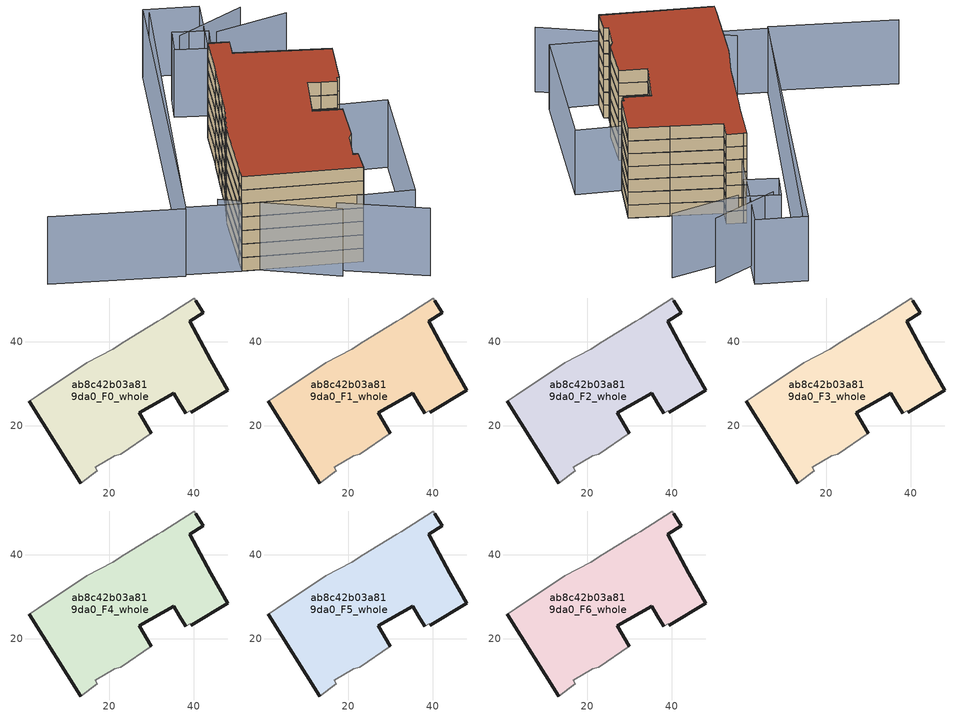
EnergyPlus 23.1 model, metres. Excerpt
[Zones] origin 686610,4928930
ab8c42b03a819da0_F0_whole
 floor ground (EU_floor_Construction): 39.49,23.14 48.1,28.43 44.12,35.59 39.05,44.83 42.34,46.86 40.55,49.77 40.19,50.37 32.52,45.39 31.45,44.8 27.24,42.21 23.54,39.91 20.83,38.22 14.58,34.98 3.06,27.22 0.94,25.79 13.15,6.36 17.1,9.23 16.64,10.12 21.21,12.89 22.72,13.14 29.91,18.16 27.02,23.1 35.34,27.76 36.62,25.48 38.19,22.92 39.23,23.57 z0
 wall outside (EU_wall_Construction): 40.55,49.77 42.34,46.86 39.05,44.83 44.12,35.59 48.1,28.43 39.49,23.14 / 38.19,22.92 36.62,25.48 35.34,27.76 27.02,23.1 29.91,18.16 / 13.15,6.36 0.94,25.79 z0:3
 wall adiabatic (EU_wall_Construction): 0.94,25.79 3.06,27.22 14.58,34.98 20.83,38.22 23.54,39.91 27.24,42.21 31.45,44.8 32.52,45.39 40.19,50.37 40.55,49.77 / 39.49,23.14 39.23,23.57 38.19,22.92 / 29.91,18.16 22.72,13.14 21.21,12.89 16.64,10.12 17.1,9.23 13.15,6.36 z0:3
ab8c42b03a819da0_F1_whole
 floor to ab8c42b03a819da0_F0_whole (EU_floor_Construction): 39.49,23.14 48.1,28.43 44.12,35.59 39.05,44.83 42.34,46.86 40.55,49.77 40.19,50.37 32.52,45.39 31.45,44.8 27.24,42.21 23.54,39.91 20.83,38.22 14.58,34.98 3.06,27.22 0.94,25.79 13.15,6.36 17.1,9.23 16.64,10.12 21.21,12.89 22.72,13.14 29.91,18.16 27.02,23.1 35.34,27.76 36.62,25.48 38.19,22.92 39.23,23.57 z3
 wall outside (EU_wall_Construction): 40.55,49.77 42.34,46.86 39.05,44.83 44.12,35.59 48.1,28.43 39.49,23.14 / 38.19,22.92 36.62,25.48 35.34,27.76 27.02,23.1 29.91,18.16 / 13.15,6.36 0.94,25.79 z3:6
 wall adiabatic (EU_wall_Construction): 0.94,25.79 3.06,27.22 14.58,34.98 20.83,38.22 23.54,39.91 27.24,42.21 31.45,44.8 32.52,45.39 40.19,50.37 40.55,49.77 / 39.49,23.14 39.23,23.57 38.19,22.92 / 29.91,18.16 22.72,13.14 21.21,12.89 16.64,10.12 17.1,9.23 13.15,6.36 z3:6
ab8c42b03a819da0_F2_whole
 floor to ab8c42b03a819da0_F1_whole (EU_floor_Construction): 39.49,23.14 48.1,28.43 44.12,35.59 39.05,44.83 42.34,46.86 40.55,49.77 40.19,50.37 32.52,45.39 31.45,44.8 27.24,42.21 23.54,39.91 20.83,38.22 14.58,34.98 3.06,27.22 0.94,25.79 13.15,6.36 17.1,9.23 16.64,10.12 21.21,12.89 22.72,13.14 29.91,18.16 27.02,23.1 35.34,27.76 36.62,25.48 38.19,22.92 39.23,23.57 z6
 wall outside (EU_wall_Construction): 40.55,49.77 42.34,46.86 39.05,44.83 44.12,35.59 48.1,28.43 39.49,23.14 / 38.19,22.92 36.62,25.48 35.34,27.76 27.02,23.1 29.91,18.16 / 13.15,6.36 0.94,25.79 z6:9
 wall adiabatic (EU_wall_Construction): 0.94,25.79 3.06,27.22 14.58,34.98 20.83,38.22 23.54,39.91 27.24,42.21 31.45,44.8 32.52,45.39 40.19,50.37 40.55,49.77 / 39.49,23.14 39.23,23.57 38.19,22.92 / 29.91,18.16 22.72,13.14 21.21,12.89 16.64,10.12 17.1,9.23 13.15,6.36 z6:9
ab8c42b03a819da0_F3_whole
 floor to ab8c42b03a819da0_F2_whole (EU_floor_Construction): 39.49,23.14 48.1,28.43 44.12,35.59 39.05,44.83 42.34,46.86 40.55,49.77 40.19,50.37 32.52,45.39 31.45,44.8 27.24,42.21 23.54,39.91 20.83,38.22 14.58,34.98 3.06,27.22 0.94,25.79 13.15,6.36 17.1,9.23 16.64,10.12 21.21,12.89 22.72,13.14 29.91,18.16 27.02,23.1 35.34,27.76 36.62,25.48 38.19,22.92 39.23,23.57 z9
 wall outside (EU_wall_Construction): 40.55,49.77 42.34,46.86 39.05,44.83 44.12,35.59 48.1,28.43 39.49,23.14 / 38.19,22.92 36.62,25.48 35.34,27.76 27.02,23.1 29.91,18.16 / 13.15,6.36 0.94,25.79 z9:12
 wall adiabatic (EU_wall_Construction): 0.94,25.79 3.06,27.22 14.58,34.98 20.83,38.22 23.54,39.91 27.24,42.21 31.45,44.8 32.52,45.39 40.19,50.37 40.55,49.77 / 39.49,23.14 39.23,23.57 38.19,22.92 / 29.91,18.16 22.72,13.14 21.21,12.89 16.64,10.12 17.1,9.23 13.15,6.36 z9:12
ab8c42b03a819da0_F4_whole
 floor to ab8c42b03a819da0_F3_whole (EU_floor_Construction): 39.49,23.14 48.1,28.43 44.12,35.59 39.05,44.83 42.34,46.86 40.55,49.77 40.19,50.37 32.52,45.39 31.45,44.8 27.24,42.21 23.54,39.91 20.83,38.22 14.58,34.98 3.06,27.22 0.94,25.79 13.15,6.36 17.1,9.23 16.64,10.12 21.21,12.89 22.72,13.14 29.91,18.16 27.02,23.1 35.34,27.76 36.62,25.48 38.19,22.92 39.23,23.57 z12
 wall outside (EU_wall_Construction): 40.55,49.77 42.34,46.86 39.05,44.83 44.12,35.59 48.1,28.43 39.49,23.14 / 38.19,22.92 36.62,25.48 35.34,27.76 27.02,23.1 29.91,18.16 / 13.15,6.36 0.94,25.79 z12:15
 wall adiabatic (EU_wall_Construction): 0.94,25.79 3.06,27.22 14.58,34.98 20.83,38.22 23.54,39.91 27.24,42.21 31.45,44.8 32.52,45.39 40.19,50.37 40.55,49.77 / 39.49,23.14 39.23,23.57 38.19,22.92 / 29.91,18.16 22.72,13.14 21.21,12.89 16.64,10.12 17.1,9.23 13.15,6.36 z12:15
ab8c42b03a819da0_F5_whole
 floor to ab8c42b03a819da0_F4_whole (EU_floor_Construction): 39.49,23.14 48.1,28.43 44.12,35.59 39.05,44.83 42.34,46.86 40.55,49.77 40.19,50.37 32.52,45.39 31.45,44.8 27.24,42.21 23.54,39.91 20.83,38.22 14.58,34.98 3.06,27.22 0.94,25.79 13.15,6.36 17.1,9.23 16.64,10.12 21.21,12.89 22.72,13.14 29.91,18.16 27.02,23.1 35.34,27.76 36.62,25.48 38.19,22.92 39.23,23.57 z15
 wall outside (EU_wall_Construction): 40.55,49.77 42.34,46.86 39.05,44.83 44.12,35.59 48.1,28.43 39.49,23.14 / 38.19,22.92 36.62,25.48 35.34,27.76 27.02,23.1 29.91,18.16 / 13.15,6.36 0.94,25.79 z15:18
 wall adiabatic (EU_wall_Construction): 0.94,25.79 3.06,27.22 14.58,34.98 20.83,38.22 23.54,39.91 27.24,42.21 31.45,44.8 32.52,45.39 40.19,50.37 40.55,49.77 / 39.49,23.14 39.23,23.57 38.19,22.92 / 29.91,18.16 22.72,13.14 21.21,12.89 16.64,10.12 17.1,9.23 13.15,6.36 z15:18
ab8c42b03a819da0_F6_whole
 floor to ab8c42b03a819da0_F5_whole (EU_floor_Construction): 39.49,23.14 48.1,28.43 44.12,35.59 39.05,44.83 42.34,46.86 40.55,49.77 40.19,50.37 32.52,45.39 31.45,44.8 27.24,42.21 23.54,39.91 20.83,38.22 14.58,34.98 3.06,27.22 0.94,25.79 13.15,6.36 17.1,9.23 16.64,10.12 21.21,12.89 22.72,13.14 29.91,18.16 27.02,23.1 35.34,27.76 36.62,25.48 38.19,22.92 39.23,23.57 z18
 wall outside (EU_wall_Construction): 40.55,49.77 42.34,46.86 39.05,44.83 44.12,35.59 48.1,28.43 39.49,23.14 / 38.19,22.92 36.62,25.48 35.34,27.76 27.02,23.1 29.91,18.16 / 13.15,6.36 0.94,25.79 z18:21
 wall adiabatic (EU_wall_Construction): 0.94,25.79 3.06,27.22 14.58,34.98 20.83,38.22 23.54,39.91 27.24,42.21 31.45,44.8 32.52,45.39 40.19,50.37 40.55,49.77 / 39.49,23.14 39.23,23.57 38.19,22.92 / 29.91,18.16 22.72,13.14 21.21,12.89 16.64,10.12 17.1,9.23 13.15,6.36 z18:21
 roof outside (EU_roof_Construction): 42.34,46.86 39.05,44.83 44.12,35.59 48.1,28.43 39.49,23.14 39.23,23.57 38.19,22.92 36.62,25.48 35.34,27.76 27.02,23.1 29.91,18.16 22.72,13.14 21.21,12.89 16.64,10.12 17.1,9.23 13.15,6.36 0.94,25.79 3.06,27.22 14.58,34.98 20.83,38.22 23.54,39.91 27.24,42.21 31.45,44.8 32.52,45.39 40.19,50.37 40.55,49.77 z21
shading: 8.5,9.71 13.89,-6.93 / 0.52,30.48 7.16,7.93 / 53.77,68.35 -4.94,34.57 / -4.94,34.57 -17.84,57 / 64.21,45.03 52.93,54.18 / 62.33,53.54 48.86,59.92 / 44.6,15.45 18.53,-1.78 / 18.53,-1.78 12.49,7.37 / 12.49,7.37 38.55,24.6 / 38.55,24.6 44.6,15.45 / -4.48,34.84 54.21,69.86 / 54.21,69.86 59.62,60.8 / 59.62,60.8 0.93,25.78 / 0.93,25.78 -4.48,34.84 / 49.32,61.82 52.64,55.71 / 52.64,55.71 47.28,52.79 / 47.28,52.79 43.96,58.9 / 43.96,58.9 49.32,61.82 z0:15
[Building]
EU S2 Campaign: North Axis=0; Terrain=City; Solar Distribution=FullExterior
[Site:Location]
Bologna: Latitude=44.5; Longitude=11.25; Time Zone=1; Elevation=37
[SizingPeriod:WeatherFileDays]
AnnualSizingPeriod: Begin Month=1; Begin Day of Month=1; End Month=12; End Day of Month=31; Day of Week for Start Day=Monday; Use Weather File Daylight Saving Period=No; Use Weather File Rain and Snow Indicators=No
[MATERIAL]
EU_InternalMass_Material: Roughness=MediumRough; Thickness=0.1; Conductivity=1; Density=1800; Specific Heat=900; Thermal Absorptance=0.9; Solar Absorptance=0.7; Visible Absorptance=0.7
[MATERIAL:NOMASS] Roughness=MediumRough; Thermal Absorptance=0.9; Solar Absorptance=0.7; Visible Absorptance=0.7
Name | Thermal Resistance
EU_wall_NoMass | 0.905828
EU_roof_NoMass | 0.37593
EU_floor_NoMass | 0.67114
[CONSTRUCTION]
EU_wall_Construction: EU_wall_NoMass
EU_roof_Construction: EU_roof_NoMass
EU_floor_Construction: EU_floor_NoMass
EU_InternalMass_Construction: EU_InternalMass_Material
[ZONE] Type=1; Multiplier=1; Ceiling Height=autocalculate; Floor Area=autocalculate; Part of Total Floor Area=Yes
Name | Volume
ab8c42b03a819da0_F0_whole | 2702.78
ab8c42b03a819da0_F1_whole; ab8c42b03a819da0_F2_whole; ab8c42b03a819da0_F3_whole; ab8c42b03a819da0_F4_whole; ab8c42b03a819da0_F5_whole; ab8c42b03a819da0_F6_whole | 2702.79
[INTERNALMASS] Construction=EU_InternalMass_Construction; Surface Area=795.954
Name | Zone or ZoneList
ab8c42b03a819da0_F0_whole_EU_InternalMass | ab8c42b03a819da0_F0_whole
ab8c42b03a819da0_F1_whole_EU_InternalMass | ab8c42b03a819da0_F1_whole
ab8c42b03a819da0_F2_whole_EU_InternalMass | ab8c42b03a819da0_F2_whole
ab8c42b03a819da0_F3_whole_EU_InternalMass | ab8c42b03a819da0_F3_whole
ab8c42b03a819da0_F4_whole_EU_InternalMass | ab8c42b03a819da0_F4_whole
ab8c42b03a819da0_F5_whole_EU_InternalMass | ab8c42b03a819da0_F5_whole
ab8c42b03a819da0_F6_whole_EU_InternalMass | ab8c42b03a819da0_F6_whole
[OTHEREQUIPMENT] Fuel Type=Electricity; Design Level Calculation Method=Watts/Area; Power per Zone Floor Area=1; Fraction Latent=0; Fraction Radiant=0; Fraction Lost=0; Carbon Dioxide Generation Rate=0; EndUse Subcategory=EU_Step8_InternalGains
Name | Zone or ZoneList or Space or SpaceList | Schedule
EU_Step8_InternalGain_ab8c42b03a819da0_F0_whole_f000 | ab8c42b03a819da0_F0_whole | EU_Step8_GainSchedule_ab8c42b03a819da0_F0_whole_f000
EU_Step8_InternalGain_ab8c42b03a819da0_F1_whole_f000 | ab8c42b03a819da0_F1_whole | EU_Step8_GainSchedule_ab8c42b03a819da0_F1_whole_f000
EU_Step8_InternalGain_ab8c42b03a819da0_F2_whole_f000 | ab8c42b03a819da0_F2_whole | EU_Step8_GainSchedule_ab8c42b03a819da0_F2_whole_f000
EU_Step8_InternalGain_ab8c42b03a819da0_F3_whole_f000 | ab8c42b03a819da0_F3_whole | EU_Step8_GainSchedule_ab8c42b03a819da0_F3_whole_f000
EU_Step8_InternalGain_ab8c42b03a819da0_F4_whole_f000 | ab8c42b03a819da0_F4_whole | EU_Step8_GainSchedule_ab8c42b03a819da0_F4_whole_f000
EU_Step8_InternalGain_ab8c42b03a819da0_F5_whole_f000 | ab8c42b03a819da0_F5_whole | EU_Step8_GainSchedule_ab8c42b03a819da0_F5_whole_f000
EU_Step8_InternalGain_ab8c42b03a819da0_F6_whole_f000 | ab8c42b03a819da0_F6_whole | EU_Step8_GainSchedule_ab8c42b03a819da0_F6_whole_f000
[ZONEVENTILATION:DESIGNFLOWRATE] Schedule=EU_AlwaysOn; Design Flow Rate Calculation Method=AirChanges/Hour; Air Changes per Hour=0.73129; Ventilation Type=Natural; Fan Pressure Rise=0; Fan Total Efficiency=1; Constant Term Coefficient=1; Temperature Term Coefficient=0; Velocity Term Coefficient=0; Velocity Squared Term Coefficient=0; Minimum Indoor Temperature=-100; Maximum Indoor Temperature=100; Delta Temperature=-100; Minimum Outdoor Temperature=-100; Maximum Outdoor Temperature=100; Maximum Wind Speed=40
Name | Zone or ZoneList or Space or SpaceList
EU_ConstantAir_ab8c42b03a819da0_F0_whole | ab8c42b03a819da0_F0_whole
EU_ConstantAir_ab8c42b03a819da0_F1_whole | ab8c42b03a819da0_F1_whole
EU_ConstantAir_ab8c42b03a819da0_F2_whole | ab8c42b03a819da0_F2_whole
EU_ConstantAir_ab8c42b03a819da0_F3_whole | ab8c42b03a819da0_F3_whole
EU_ConstantAir_ab8c42b03a819da0_F4_whole | ab8c42b03a819da0_F4_whole
EU_ConstantAir_ab8c42b03a819da0_F5_whole | ab8c42b03a819da0_F5_whole
EU_ConstantAir_ab8c42b03a819da0_F6_whole | ab8c42b03a819da0_F6_whole
[HVACTEMPLATE:THERMOSTAT] Constant Heating Setpoint=20; Constant Cooling Setpoint=50
EU_HeatOnly_ab8c42b03a819da0_F0_whole; EU_HeatOnly_ab8c42b03a819da0_F1_whole; EU_HeatOnly_ab8c42b03a819da0_F2_whole; EU_HeatOnly_ab8c42b03a819da0_F3_whole; EU_HeatOnly_ab8c42b03a819da0_F4_whole; EU_HeatOnly_ab8c42b03a819da0_F5_whole; EU_HeatOnly_ab8c42b03a819da0_F6_whole
[HVACTEMPLATE:ZONE:IDEALLOADSAIRSYSTEM] System Availability Schedule=EU_AlwaysOn; Maximum Heating Supply Air Temperature=50; Minimum Cooling Supply Air Temperature=13; Maximum Heating Supply Air Humidity Ratio=0.0156; Minimum Cooling Supply Air Humidity Ratio=0.0077; Heating Limit=NoLimit; Cooling Limit=NoLimit; Heating Availability Schedule=EU_AlwaysOn; Cooling Availability Schedule=EU_CoolingOff; Dehumidification Control Type=ConstantSensibleHeatRatio; Cooling Sensible Heat Ratio=0.7; Dehumidification Setpoint=60; Humidification Control Type=None; Humidification Setpoint=30; Outdoor Air Method=None; Outdoor Air Flow Rate per Person=0.00944; Outdoor Air Flow Rate per Zone Floor Area=0; Outdoor Air Flow Rate per Zone=0; Demand Controlled Ventilation Type=None; Outdoor Air Economizer Type=NoEconomizer; Heat Recovery Type=None; Sensible Heat Recovery Effectiveness=0.7; Latent Heat Recovery Effectiveness=0.65
Name | Template Thermostat
ab8c42b03a819da0_F0_whole | EU_HeatOnly_ab8c42b03a819da0_F0_whole
ab8c42b03a819da0_F1_whole | EU_HeatOnly_ab8c42b03a819da0_F1_whole
ab8c42b03a819da0_F2_whole | EU_HeatOnly_ab8c42b03a819da0_F2_whole
ab8c42b03a819da0_F3_whole | EU_HeatOnly_ab8c42b03a819da0_F3_whole
ab8c42b03a819da0_F4_whole | EU_HeatOnly_ab8c42b03a819da0_F4_whole
ab8c42b03a819da0_F5_whole | EU_HeatOnly_ab8c42b03a819da0_F5_whole
ab8c42b03a819da0_F6_whole | EU_HeatOnly_ab8c42b03a819da0_F6_whole
[SIZING:ZONE] Zone Cooling Design Supply Air Temperature Input Method=SupplyAirTemperature; Zone Cooling Design Supply Air Temperature=13; Zone Heating Design Supply Air Temperature Input Method=SupplyAirTemperature; Zone Heating Design Supply Air Temperature=50; Zone Cooling Design Supply Air Humidity Ratio=0.008; Zone Heating Design Supply Air Humidity Ratio=0.008; Cooling Design Air Flow Method=DesignDay; Cooling Design Air Flow Rate=0; Cooling Minimum Air Flow per Zone Floor Area=0.000762; Cooling Minimum Air Flow=0; Cooling Minimum Air Flow Fraction=0.2; Heating Design Air Flow Method=DesignDay; Heating Design Air Flow Rate=0; Heating Maximum Air Flow per Zone Floor Area=0.002032; Heating Maximum Air Flow=0.141576; Heating Maximum Air Flow Fraction=0.3; Account for Dedicated Outdoor Air System=No; Dedicated Outdoor Air System Control Strategy=NeutralSupplyAir; Dedicated Outdoor Air Low Setpoint Temperature for Design=autosize; Dedicated Outdoor Air High Setpoint Temperature for Design=autosize; Zone Load Sizing Method=Sensible Load Only No Latent Load; Zone Latent Cooling Design Supply Air Humidity Ratio Input Method=HumidityRatioDifference; Zone Cooling Design Supply Air Humidity Ratio Difference=0.005; Zone Latent Heating Design Supply Air Humidity Ratio Input Method=HumidityRatioDifference; Zone Humidification Design Supply Air Humidity Ratio Difference=0.005
ab8c42b03a819da0_F0_whole; ab8c42b03a819da0_F1_whole; ab8c42b03a819da0_F2_whole; ab8c42b03a819da0_F3_whole; ab8c42b03a819da0_F4_whole; ab8c42b03a819da0_F5_whole; ab8c42b03a819da0_F6_whole
[SCHEDULE:CONSTANT]
Name | Hourly Value
EU_AlwaysOn | 1
EU_CoolingOff | 0
[SCHEDULE:FILE] Column Number=1; Rows to Skip at Top=0; Number of Hours of Data=8760; Column Separator=Comma; Interpolate to Timestep=No; Minutes per Item=60; Adjust Schedule for Daylight Savings=Yes
Name | File
EU_Step8_GainSchedule_ab8c42b03a819da0_F0_whole_f000 | ../../schedules/ab8c42b03a819da0/ab8c42b03a819da0_F0_whole_f000_gain.csv
EU_Step8_GainSchedule_ab8c42b03a819da0_F1_whole_f000 | ../../schedules/ab8c42b03a819da0/ab8c42b03a819da0_F1_whole_f000_gain.csv
EU_Step8_GainSchedule_ab8c42b03a819da0_F2_whole_f000 | ../../schedules/ab8c42b03a819da0/ab8c42b03a819da0_F2_whole_f000_gain.csv
EU_Step8_GainSchedule_ab8c42b03a819da0_F3_whole_f000 | ../../schedules/ab8c42b03a819da0/ab8c42b03a819da0_F3_whole_f000_gain.csv
EU_Step8_GainSchedule_ab8c42b03a819da0_F4_whole_f000 | ../../schedules/ab8c42b03a819da0/ab8c42b03a819da0_F4_whole_f000_gain.csv
EU_Step8_GainSchedule_ab8c42b03a819da0_F5_whole_f000 | ../../schedules/ab8c42b03a819da0/ab8c42b03a819da0_F5_whole_f000_gain.csv
EU_Step8_GainSchedule_ab8c42b03a819da0_F6_whole_f000 | ../../schedules/ab8c42b03a819da0/ab8c42b03a819da0_F6_whole_f000_gain.csv
